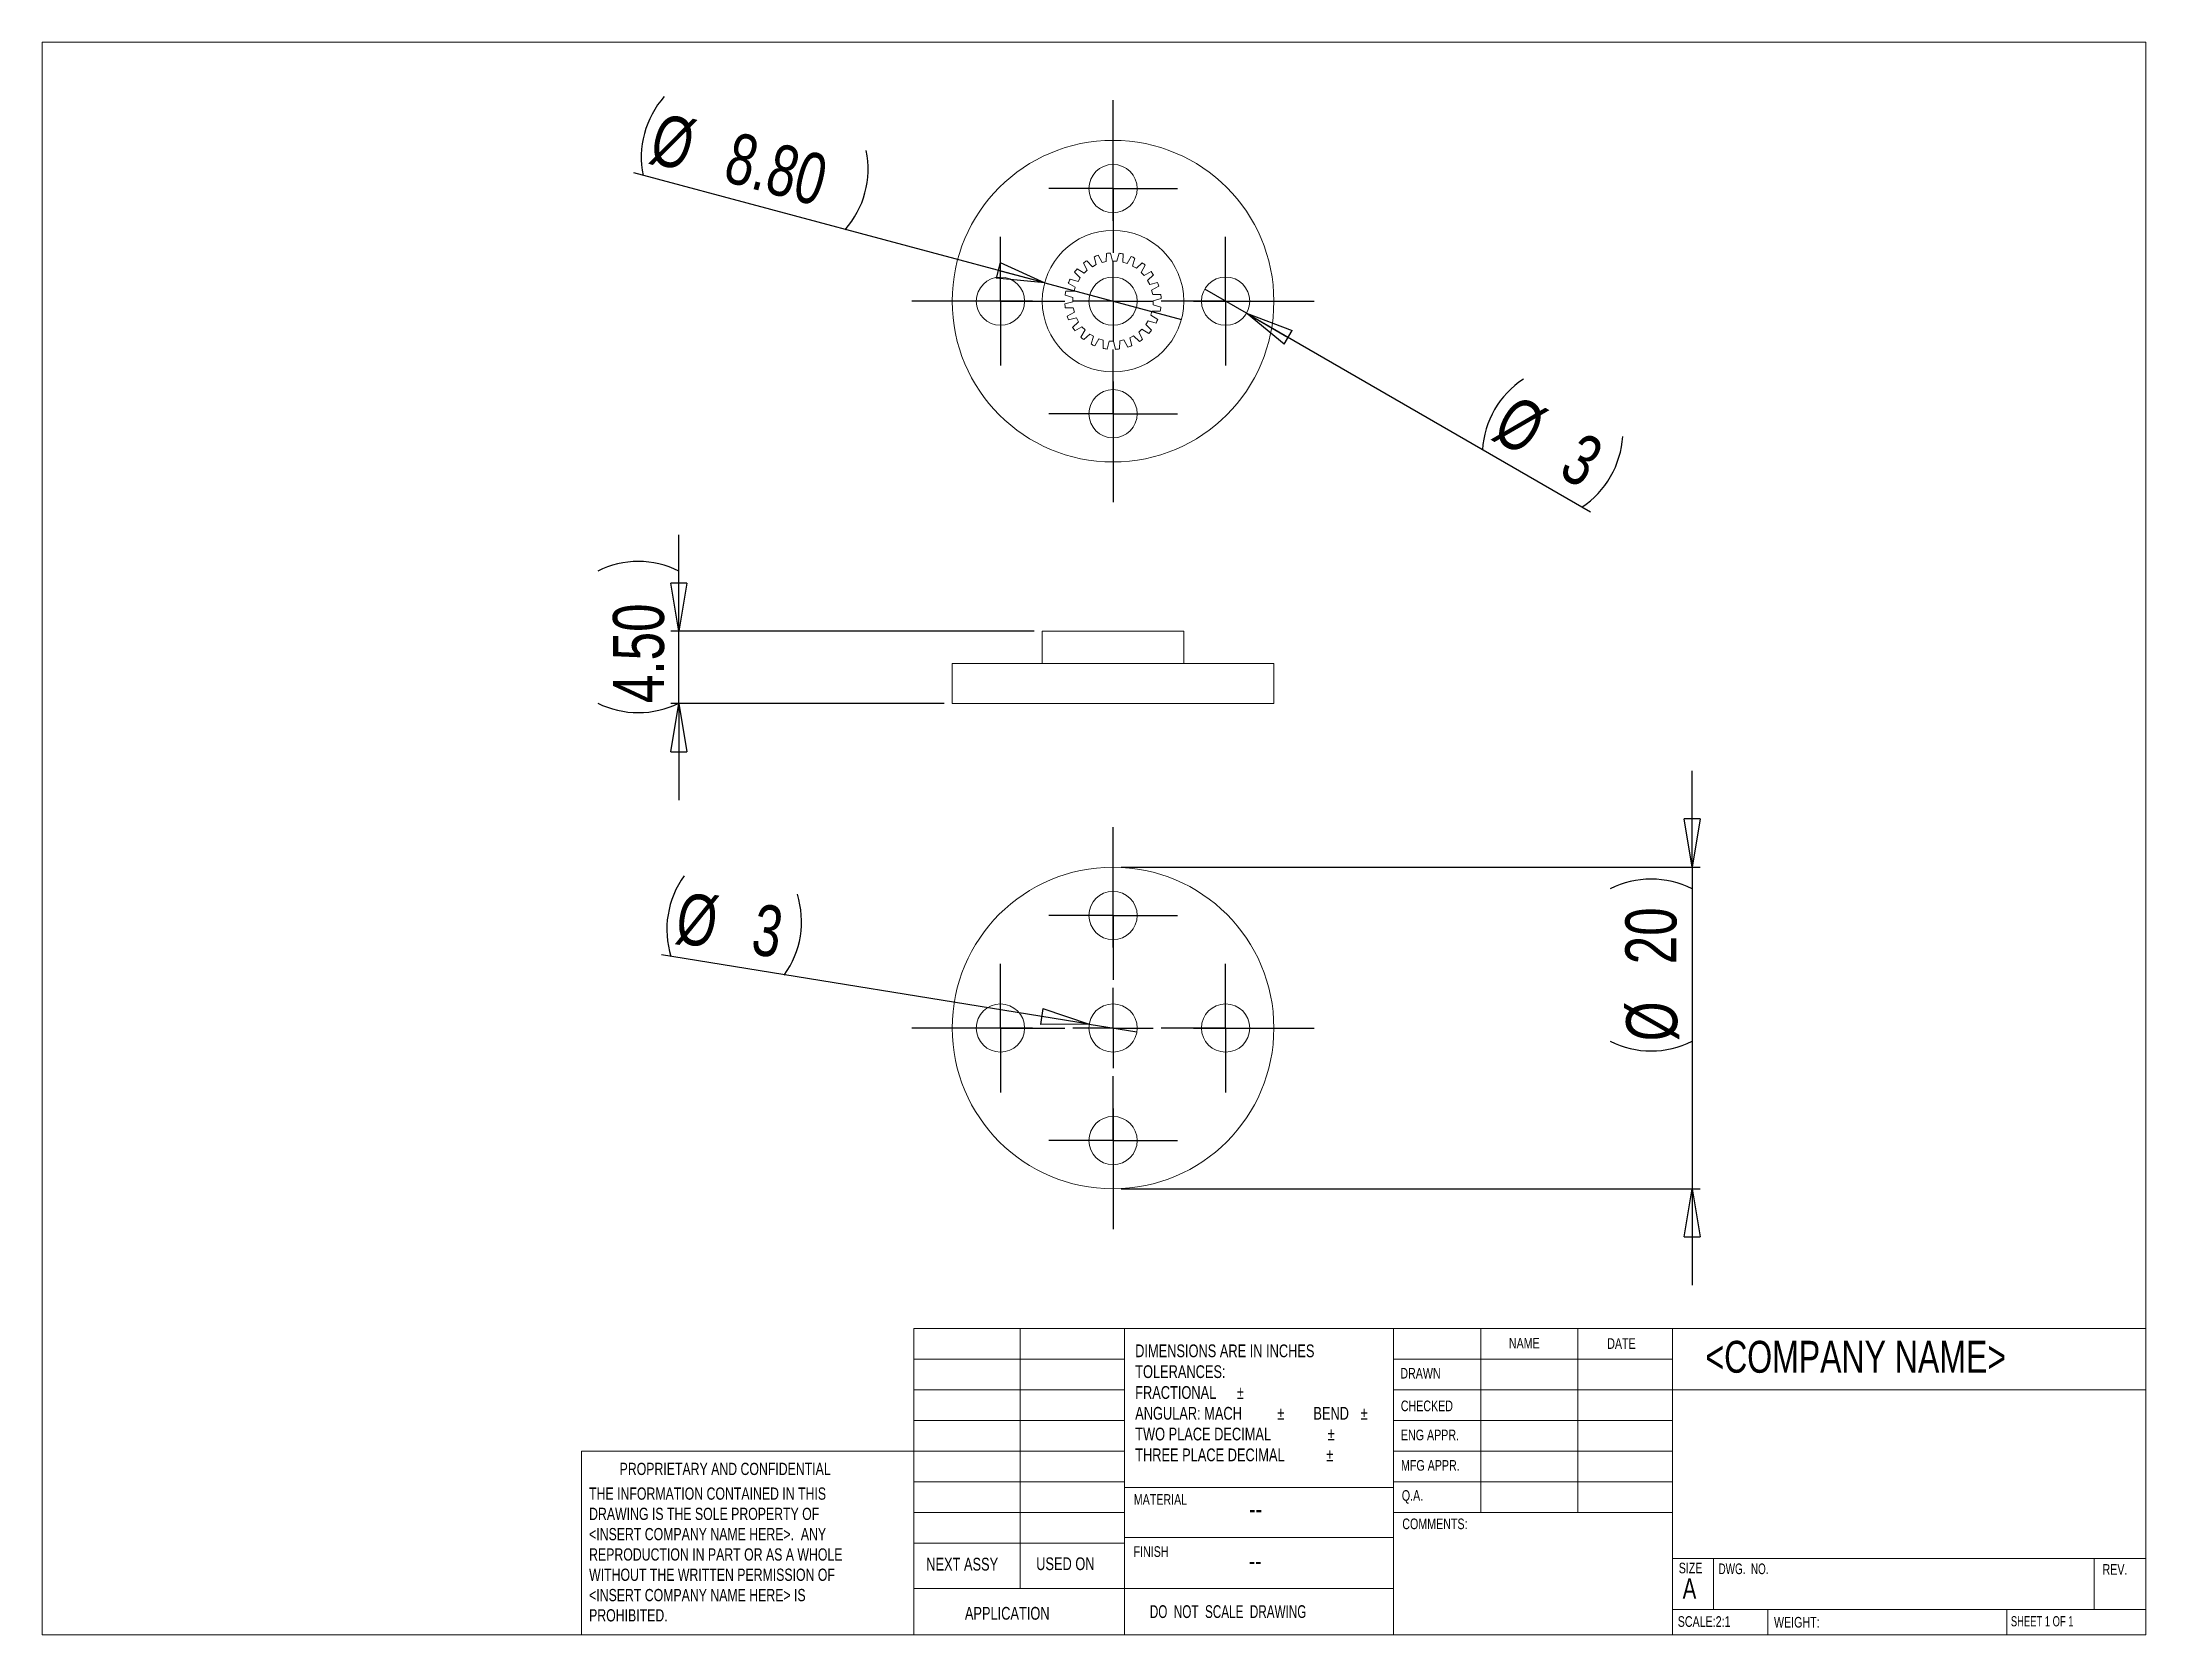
# Model space of a CAD drawing. Header units: millimetres. Extents: x 8 to 270, y 10 to 208.
import ezdxf

# ---------------------------------------------------------------- set-up
doc = ezdxf.new("R2010")
doc.units = ezdxf.units.MM
doc.layers.add('FORMAT', color=7, linetype='Continuous')
doc.styles.add('SLDTEXTSTYLE0', font='TXT', dxfattribs={"width": 0.75})
doc.styles.add('SLDTEXTSTYLE1', font='TXT', dxfattribs={"width": 0.694444})
doc.styles.add('SLDTEXTSTYLE2', font='TXT', dxfattribs={"width": 0.684783})
doc.styles.add('SLDTEXTSTYLE3', font='TXT', dxfattribs={"width": 0.6875})
doc.dimstyles.new('SLDDIMSTYLE0', dxfattribs={"dimtxt": 6.35, "dimasz": 5.9944, "dimexe": 0, "dimexo": 0.0625, "dimgap": 1.5875, "dimtad": 1, "dimlfac": 0.5, "dimrnd": 1e-09, "dimzin": 4, "dimdsep": 46, "dimtxsty": 'SLDTEXTSTYLE0', "dimblk1": 'CLOSED', "dimblk2": 'CLOSED', "dimsah": 1, "dimcen": 0.09, "dimadec": 0, "dimazin": 1, "dimtfac": 1, "dimtmove": 0, "dimatfit": 0, "dimldrblk": 'CLOSED', "dimfxl": 1, "dimfrac": 2, "dimtolj": 1, "dimtzin": 12, "dimarcsym": 0})
doc.dimstyles.new('SLDDIMSTYLE1', dxfattribs={"dimtxt": 6.35, "dimasz": 5.9944, "dimexe": 0, "dimexo": 0.0625, "dimgap": 1.5875, "dimtad": 1, "dimlfac": 0.5, "dimrnd": 1e-09, "dimzin": 12, "dimdsep": 46, "dimtxsty": 'SLDTEXTSTYLE0', "dimblk1": 'NONE', "dimblk2": 'CLOSED', "dimsah": 1, "dimcen": 0, "dimadec": 0, "dimazin": 3, "dimtfac": 1, "dimtmove": 0, "dimatfit": 3, "dimldrblk": 'NONE', "dimfxl": 1, "dimfrac": 2, "dimtolj": 1, "dimtzin": 12, "dimarcsym": 0})
doc.dimstyles.new('SLDDIMSTYLE2', dxfattribs={"dimtxt": 6.35, "dimasz": 5.9944, "dimexe": 0, "dimexo": 0.0625, "dimgap": 1.5875, "dimtad": 1, "dimlfac": 0.5, "dimrnd": 1e-09, "dimzin": 4, "dimdsep": 46, "dimtxsty": 'SLDTEXTSTYLE0', "dimblk1": 'NONE', "dimblk2": 'CLOSED', "dimsah": 1, "dimcen": 0, "dimadec": 0, "dimazin": 1, "dimtfac": 1, "dimtmove": 0, "dimatfit": 3, "dimldrblk": 'NONE', "dimfxl": 1, "dimfrac": 2, "dimtolj": 1, "dimtzin": 12, "dimarcsym": 0})
doc.dimstyles.new('SLDDIMSTYLE3', dxfattribs={"dimtxt": 6.35, "dimasz": 5.9944, "dimexe": 0, "dimexo": 0.0625, "dimgap": 1.5875, "dimtad": 1, "dimlfac": 0.5, "dimrnd": 1e-09, "dimzin": 12, "dimdsep": 46, "dimtxsty": 'SLDTEXTSTYLE0', "dimblk1": 'CLOSED', "dimblk2": 'CLOSED', "dimsah": 1, "dimcen": 0.09, "dimadec": 0, "dimazin": 3, "dimtfac": 1, "dimtmove": 0, "dimatfit": 0, "dimldrblk": 'CLOSED', "dimfxl": 1, "dimfrac": 2, "dimtolj": 1, "dimtzin": 12, "dimarcsym": 0})

# ---------------------------------------------------------------- blocks, each defined once
blk = doc.blocks.new('SW_NOTE_0')
at = {"color": 0, "linetype": 'Continuous', "lineweight": 0, "attachment_point": 1, "style": 'SLDTEXTSTYLE0'}
for s, insert, char_height in [('DIMENSIONS ARE IN INCHES', (0, 2.05), 1.5875), ('TOLERANCES:', (0, -0.54), 1.5875), ('FRACTIONAL', (0, -3.13), 1.587), ('%%p', (12.64, -3.13), 1.587), ('ANGULAR: MACH', (0, -5.72), 1.5875), ('%%p', (17.67, -5.72), 1.587), ('BEND', (22.16, -5.72), 1.587), ('%%p', (28.03, -5.72), 1.587), ('TWO PLACE DECIMAL', (0, -8.3), 1.5875), ('%%p', (23.92, -8.3), 1.587), ('THREE PLACE DECIMAL', (0, -10.89), 1.5875), ('%%p', (23.78, -10.89), 1.587)]:
    blk.add_mtext(s, dxfattribs=dict(at, insert=insert, char_height=char_height))
blk = doc.blocks.new('SW_NOTE_1')
at = {"color": 0, "linetype": 'Continuous', "lineweight": 0, "char_height": 1.524, "attachment_point": 1, "style": 'SLDTEXTSTYLE0'}
for s, insert in [('THE INFORMATION CONTAINED IN THIS', (0, 1.96)), ('DRAWING IS THE SOLE PROPERTY OF', (0, -0.56)), ('<INSERT COMPANY NAME HERE>.  ANY', (0, -3.08)), ('REPRODUCTION IN PART OR AS A WHOLE', (0, -5.61)), ('WITHOUT THE WRITTEN PERMISSION OF', (0, -8.13)), ('<INSERT COMPANY NAME HERE> IS', (0, -10.66)), ('PROHIBITED.', (0, -13.18))]:
    blk.add_mtext(s, dxfattribs=dict(at, insert=insert))
blk = doc.blocks.new('_CLOSED')
at = {"color": 0, "linetype": 'ByBlock', "lineweight": -2}
for p, q in [((-1, 0.166667), (0, 0)), ((-1, 0.166667), (-1, -0.166667)), ((0, 0), (-1, -0.166667)), ((0, 0), (-1, 0))]:
    blk.add_line(p, q, dxfattribs=at)
blk = doc.blocks.new('_D')
at = {"layer": 'FORMAT'}
for p, q in [((87.56, 134.79), (87.56, 146.78)), ((131.77, 134.79), (86.57, 134.79)), ((87.56, 125.79), (87.56, 134.79)), ((120.57, 125.79), (86.57, 125.79)), ((87.56, 125.79), (87.56, 113.8))]:
    blk.add_line(p, q, dxfattribs=at)
for centre, start, end in [((82.52, 132.2), 63.4349, 116.5651), ((82.52, 135.94), 243.4349, 296.5651)]:
    blk.add_arc(centre, 11.27, start, end, dxfattribs=at)
at = {"layer": 'FORMAT', "xscale": 5.9944, "yscale": 5.9944}
for p, rotation in [((87.56, 134.79, 0.2), 270), ((87.56, 125.79, 0.2), 90)]:
    blk.add_blockref('_CLOSED', p, dxfattribs=dict(at, rotation=rotation))
at = {"layer": 'FORMAT', "insert": (79.37, 125.86), "char_height": 6.35, "attachment_point": 1, "rotation": 90, "style": 'SLDTEXTSTYLE0'}
blk.add_mtext('4.50', dxfattribs=at)
blk = doc.blocks.new('_D_1')
at = {"layer": 'FORMAT'}
for q in [(152.96, 177.35), (200.92, 149.66)]:
    blk.add_line((158.15, 174.35), q, dxfattribs=at)
for centre, start, end in [((198.85, 156.67), 123.4349, 176.5651), ((193.58, 159.72), 303.4349, 356.5651)]:
    blk.add_arc(centre, 11.38, start, end, dxfattribs=at)
at = {"layer": 'FORMAT', "xscale": 5.9944, "yscale": 5.9944, "rotation": 150}
blk.add_blockref('_CLOSED', (158.15, 174.35, -4.3), dxfattribs=at)
at = {"layer": 'FORMAT', "char_height": 6.35, "attachment_point": 1, "rotation": 330, "style": 'SLDTEXTSTYLE0'}
for s, insert in [('%%c', (191.59, 164.44)), ('3', (199.93, 159.74))]:
    blk.add_mtext(s, dxfattribs=dict(at, insert=insert))
blk = doc.blocks.new('_NONE')
blk = doc.blocks.new('_D_2')
at = {"layer": 'FORMAT'}
for q in [(81.97, 191.82), (150.06, 173.57)]:
    blk.add_line((133.06, 178.13), q, dxfattribs=at)
for centre, start, end in [((94.27, 193.75), 138.4349, 191.5651), ((99.72, 192.29), 318.4349, 11.5651)]:
    blk.add_arc(centre, 11.38, start, end, dxfattribs=at)
at = {"layer": 'FORMAT', "xscale": 5.9944, "yscale": 5.9944, "rotation": 345}
blk.add_blockref('_CLOSED', (133.06, 178.13, -4.3), dxfattribs=at)
at = {"layer": 'FORMAT', "char_height": 6.35, "attachment_point": 1, "rotation": 345, "style": 'SLDTEXTSTYLE0'}
for s, insert in [('%%c', (85.24, 199.37)), ('8.80', (94.52, 196.99))]:
    blk.add_mtext(s, dxfattribs=dict(at, insert=insert))
blk = doc.blocks.new('SW_CENTERMARKSYMBOL_0')
at = {"layer": 'FORMAT', "color": 0}
for p, q in [((0, 10), (0, 25)), ((0, 0), (0, 5)), ((-10, 0), (-25, 0)), ((0, 0), (-5, 0)), ((0, 0), (0, -5)), ((0, 0), (5, 0)), ((10, 0), (25, 0)), ((0, -10), (0, -25))]:
    blk.add_line(p, q, dxfattribs=at)
blk = doc.blocks.new('SW_CENTERMARKSYMBOL_1')
at = {"layer": 'FORMAT', "color": 0}
for p, q in [((0, 5), (0, 8)), ((0, 0), (0, 5)), ((-5, 0), (-8, 0)), ((0, 0), (-5, 0)), ((0, 0), (0, -5)), ((0, 0), (5, 0)), ((5, 0), (8, 0)), ((0, -5), (0, -8))]:
    blk.add_line(p, q, dxfattribs=at)
blk = doc.blocks.new('SW_CENTERMARKSYMBOL_2')
at = {"layer": 'FORMAT', "color": 0}
for p, q in [((0, 5), (0, 8)), ((0, 0), (0, 5)), ((-5, 0), (-8, 0)), ((0, 0), (-5, 0)), ((0, 0), (0, -5)), ((0, 0), (5, 0)), ((5, 0), (8, 0)), ((0, -5), (0, -8))]:
    blk.add_line(p, q, dxfattribs=at)
blk = doc.blocks.new('SW_CENTERMARKSYMBOL_3')
at = {"layer": 'FORMAT', "color": 0}
for p, q in [((0, 5), (0, 8)), ((0, 0), (0, 5)), ((-5, 0), (-8, 0)), ((0, 0), (-5, 0)), ((0, 0), (0, -5)), ((0, 0), (5, 0)), ((5, 0), (8, 0)), ((0, -5), (0, -8))]:
    blk.add_line(p, q, dxfattribs=at)
blk = doc.blocks.new('SW_CENTERMARKSYMBOL_4')
at = {"layer": 'FORMAT', "color": 0}
for p, q in [((0, 5), (0, 8)), ((0, 0), (0, 5)), ((-5, 0), (-8, 0)), ((0, 0), (-5, 0)), ((0, 0), (0, -5)), ((0, 0), (5, 0)), ((5, 0), (8, 0)), ((0, -5), (0, -8))]:
    blk.add_line(p, q, dxfattribs=at)
blk = doc.blocks.new('_D_3')
at = {"layer": 'FORMAT'}
for p, q in [((213.56, 105.45), (213.56, 117.43)), ((142.55, 105.45), (214.55, 105.45)), ((213.56, 105.45), (213.56, 65.45)), ((142.55, 65.45), (214.55, 65.45)), ((213.56, 65.45), (213.56, 53.46))]:
    blk.add_line(p, q, dxfattribs=at)
for centre, start, end in [((208.47, 92.58), 63.4349, 116.5651), ((208.47, 93.97), 243.4349, 296.5651)]:
    blk.add_arc(centre, 11.38, start, end, dxfattribs=at)
at = {"layer": 'FORMAT', "xscale": 5.9944, "yscale": 5.9944}
for p, rotation in [((213.56, 105.45, 4.7), 270), ((213.56, 65.45, 4.7), 90)]:
    blk.add_blockref('_CLOSED', p, dxfattribs=dict(at, rotation=rotation))
at = {"layer": 'FORMAT', "char_height": 6.35, "attachment_point": 1, "rotation": 90, "style": 'SLDTEXTSTYLE0'}
for s, insert in [('20', (205.27, 93.37)), ('%%c', (205.37, 83.8))]:
    blk.add_mtext(s, dxfattribs=dict(at, insert=insert))
blk = doc.blocks.new('_D_4')
at = {"layer": 'FORMAT'}
for q in [(85.41, 94.56), (144.52, 84.96)]:
    blk.add_line((138.6, 85.93), q, dxfattribs=at)
for centre, start, end in [((97.45, 97.72), 144.2164, 197.3465), ((91.44, 98.69), 324.2164, 17.3465)]:
    blk.add_arc(centre, 11.38, start, end, dxfattribs=at)
at = {"layer": 'FORMAT', "xscale": 5.9944, "yscale": 5.9944, "rotation": 350.7814756699}
blk.add_blockref('_CLOSED', (138.6, 85.93, 4.7), dxfattribs=at)
at = {"layer": 'FORMAT', "char_height": 6.35, "attachment_point": 1, "rotation": 350.7815, "style": 'SLDTEXTSTYLE0'}
for s, insert in [('%%c', (87.9, 102.41)), ('3', (97.37, 100.97))]:
    blk.add_mtext(s, dxfattribs=dict(at, insert=insert))
blk = doc.blocks.new('SW_CENTERMARKSYMBOL_5')
at = {"layer": 'FORMAT', "color": 0}
for p, q in [((0, 10), (0, 25)), ((0, 0), (0, 5)), ((-10, 0), (-25, 0)), ((0, 0), (-5, 0)), ((0, 0), (0, -5)), ((0, 0), (5, 0)), ((10, 0), (25, 0)), ((0, -10), (0, -25))]:
    blk.add_line(p, q, dxfattribs=at)
blk = doc.blocks.new('SW_CENTERMARKSYMBOL_6')
at = {"layer": 'FORMAT', "color": 0}
for p, q in [((0, 5), (0, 8)), ((0, 0), (0, 5)), ((-5, 0), (-8, 0)), ((0, 0), (-5, 0)), ((0, 0), (0, -5)), ((0, 0), (5, 0)), ((5, 0), (8, 0)), ((0, -5), (0, -8))]:
    blk.add_line(p, q, dxfattribs=at)
blk = doc.blocks.new('SW_CENTERMARKSYMBOL_7')
at = {"layer": 'FORMAT', "color": 0}
for p, q in [((0, 5), (0, 8)), ((0, 0), (0, 5)), ((-5, 0), (-8, 0)), ((0, 0), (-5, 0)), ((0, 0), (0, -5)), ((0, 0), (5, 0)), ((5, 0), (8, 0)), ((0, -5), (0, -8))]:
    blk.add_line(p, q, dxfattribs=at)
blk = doc.blocks.new('SW_CENTERMARKSYMBOL_8')
at = {"layer": 'FORMAT', "color": 0}
for p, q in [((0, 5), (0, 8)), ((0, 0), (0, 5)), ((-5, 0), (-8, 0)), ((0, 0), (-5, 0)), ((0, 0), (0, -5)), ((0, 0), (5, 0)), ((5, 0), (8, 0)), ((0, -5), (0, -8))]:
    blk.add_line(p, q, dxfattribs=at)
blk = doc.blocks.new('SW_CENTERMARKSYMBOL_9')
at = {"layer": 'FORMAT', "color": 0}
for p, q in [((0, 5), (0, 8)), ((0, 0), (0, 5)), ((-5, 0), (-8, 0)), ((0, 0), (-5, 0)), ((0, 0), (0, -5)), ((0, 0), (5, 0)), ((5, 0), (8, 0)), ((0, -5), (0, -8))]:
    blk.add_line(p, q, dxfattribs=at)

msp = doc.modelspace()

# ---------------------------------------------------------------- linework, layer by layer
at = {"color": 8, "linetype": 'Continuous', "lineweight": 0}
for p, q in [((8.38, 208.079), (270, 208.079)), ((8.38, 208.079), (8.38, 9.959)), ((270, 9.959), (270, 208.079)), ((116.775, 9.959), (116.775, 48.059)), ((116.775, 48.059), (143, 48.059)), ((130.027, 48.059), (130.027, 15.736)), ((143, 9.959), (143, 48.059)), ((143, 48.059), (270, 48.059)), ((176.452, 48.059), (176.452, 9.959)), ((187.285, 48.059), (187.285, 25.199)), ((199.377, 48.059), (199.377, 25.199)), ((211.114, 48.059), (211.114, 9.959)), ((116.775, 44.249), (143, 44.249)), ((176.452, 44.249), (211.114, 44.249)), ((116.775, 40.439), (143, 40.439)), ((176.452, 40.439), (270, 40.439)), ((116.775, 36.629), (143, 36.629)), ((176.452, 36.629), (211.114, 36.629)), ((116.775, 32.819), (75.44, 32.819)), ((75.44, 32.819), (75.44, 9.959)), ((116.775, 32.819), (143, 32.819)), ((176.452, 32.819), (211.114, 32.819)), ((116.775, 29.009), (143, 29.009)), ((176.452, 29.009), (211.114, 29.009)), ((176.452, 28.314), (143, 28.314)), ((116.775, 25.199), (143, 25.199)), ((176.452, 25.199), (211.114, 25.199)), ((116.775, 21.389), (143, 21.389)), ((143, 22.086), (176.452, 22.086)), ((211.114, 19.484), (270, 19.484)), ((216.212, 19.484), (216.212, 13.134)), ((263.57, 19.484), (263.57, 13.134)), ((143, 15.736), (116.775, 15.736)), ((143, 15.736), (176.452, 15.736)), ((211.114, 13.134), (270, 13.134)), ((222.99, 13.134), (222.99, 9.959)), ((252.694, 13.134), (252.694, 9.959)), ((270, 9.959), (8.38, 9.959))]:
    msp.add_line(p, q, dxfattribs=at)
at = {"color": 7, "linetype": 'Continuous', "lineweight": 15}
for p, q in [((138.36, 179.712), (137.872, 180.585)), ((138.286, 180.88), (139.005, 180.14)), ((139.469, 180.408), (139.223, 181.377)), ((139.699, 181.555), (140.202, 180.655)), ((140.202, 180.655), (140.719, 180.793)), ((140.719, 180.793), (140.733, 181.793)), ((141.239, 181.841), (141.492, 180.841)), ((141.492, 180.841), (142.027, 180.841)), ((142.027, 180.841), (142.3, 181.804)), ((142.801, 181.719), (142.786, 180.688)), ((142.786, 180.688), (143.303, 180.549)), ((143.303, 180.549), (143.815, 181.408)), ((144.277, 181.198), (143.997, 180.205)), ((144.46, 179.937), (145.177, 180.634)), ((136.857, 177.596), (135.998, 178.108)), ((136.209, 178.571), (137.202, 178.29)), ((137.469, 178.753), (136.772, 179.47)), ((137.095, 179.862), (137.981, 179.334)), ((137.202, 178.29), (137.469, 178.753)), ((137.981, 179.334), (138.36, 179.712)), ((139.005, 180.14), (139.469, 180.408)), ((143.997, 180.205), (144.46, 179.937)), ((145.569, 180.311), (145.041, 179.425)), ((145.041, 179.425), (145.419, 179.047)), ((145.419, 179.047), (146.292, 179.534)), ((146.587, 179.121), (145.847, 178.402)), ((145.847, 178.402), (146.115, 177.938)), ((146.115, 177.938), (147.084, 178.183)), ((135.565, 175.532), (136.565, 175.785)), ((136.565, 176.321), (135.603, 176.593)), ((135.687, 177.094), (136.718, 177.079)), ((136.565, 175.785), (136.565, 176.321)), ((136.718, 177.079), (136.857, 177.596)), ((147.262, 177.707), (146.361, 177.204)), ((146.361, 177.204), (146.5, 176.687)), ((146.5, 176.687), (147.5, 176.673)), ((147.548, 176.167), (146.548, 175.914)), ((146.548, 175.914), (146.548, 175.379)), ((146.548, 175.379), (147.51, 175.107)), ((136.613, 175.013), (135.613, 175.027)), ((135.851, 173.992), (136.752, 174.496)), ((136.998, 173.762), (136.029, 173.516)), ((136.527, 172.579), (137.266, 173.298)), ((136.752, 174.496), (136.613, 175.013)), ((137.266, 173.298), (136.998, 173.762)), ((145.912, 173.41), (145.644, 172.946)), ((145.644, 172.946), (146.341, 172.229)), ((146.904, 173.129), (145.912, 173.41)), ((146.395, 174.62), (146.256, 174.103)), ((146.256, 174.103), (147.115, 173.591)), ((147.426, 174.606), (146.395, 174.62)), ((137.694, 172.653), (136.821, 172.165)), ((137.545, 171.389), (138.073, 172.275)), ((138.073, 172.275), (137.694, 172.653)), ((138.653, 171.762), (137.936, 171.065)), ((139.117, 171.495), (138.653, 171.762)), ((138.836, 170.502), (139.117, 171.495)), ((139.81, 171.15), (139.298, 170.291)), ((140.327, 171.012), (139.81, 171.15)), ((140.313, 169.98), (140.327, 171.012)), ((141.086, 170.858), (140.814, 169.896)), ((141.621, 170.858), (141.086, 170.858)), ((141.874, 169.858), (141.621, 170.858)), ((142.394, 170.906), (142.38, 169.907)), ((142.911, 171.045), (142.394, 170.906)), ((143.414, 170.145), (142.911, 171.045)), ((144.108, 171.559), (143.645, 171.292)), ((143.645, 171.292), (143.89, 170.322)), ((144.828, 170.82), (144.108, 171.559)), ((145.132, 172.366), (144.753, 171.987)), ((144.753, 171.987), (145.241, 171.114)), ((146.018, 171.838), (145.132, 172.366)), ((132.757, 134.791), (132.757, 130.791)), ((132.757, 134.791), (141.557, 134.791)), ((141.557, 134.791), (150.357, 134.791)), ((150.357, 130.791), (150.357, 134.791)), ((121.557, 130.791), (121.557, 125.791)), ((121.557, 130.791), (141.557, 130.791)), ((141.557, 130.791), (161.557, 130.791)), ((161.557, 125.791), (161.557, 130.791)), ((121.557, 125.791), (141.557, 125.791)), ((141.557, 125.791), (161.557, 125.791))]:
    msp.add_line(p, q, dxfattribs=at)
for centre, radius in [((141.557, 175.85), 20), ((141.557, 189.85), 3), ((141.557, 175.85), 8.8), ((127.557, 175.85), 3), ((141.557, 175.85), 3), ((155.557, 175.85), 3), ((141.557, 161.85), 3), ((141.557, 85.445), 20), ((141.557, 99.445), 3), ((127.557, 85.445), 3), ((141.557, 85.445), 3), ((155.557, 85.445), 3), ((141.557, 71.445), 3)]:
    msp.add_circle(centre, radius, dxfattribs=at)
for start, end in [(123.03474, 127.88675), (108.03474, 112.88675), (93.03474, 97.88675), (78.03474, 82.88675), (63.03474, 67.88675), (48.03474, 52.88675), (153.03474, 157.88675), (138.03474, 142.88675), (33.03474, 37.88675), (18.03474, 22.88675), (183.03474, 187.88675), (168.03474, 172.88675), (3.03474, 7.88675), (198.03474, 202.88675), (333.03474, 337.88675), (348.03474, 352.88675), (213.03474, 217.88675), (228.03474, 232.88675), (243.03474, 247.88675), (288.03474, 292.88675), (303.03474, 307.88675), (318.03474, 322.88675), (258.03474, 262.88675), (273.03474, 277.88675)]:
    msp.add_arc((141.557, 175.85), 6, start, end, dxfattribs=at)

# ---------------------------------------------------------------- block references
at = {"color": 8, "linetype": 'Continuous', "lineweight": 0}
for name, p in [('SW_NOTE_0', (144.312, 44.039)), ('SW_NOTE_1', (76.405, 26.339))]:
    msp.add_blockref(name, p, dxfattribs=at)
at = {"layer": 'FORMAT'}
for name, p in [('SW_CENTERMARKSYMBOL_0', (141.557, 175.85)), ('SW_CENTERMARKSYMBOL_1', (141.557, 189.85)), ('SW_CENTERMARKSYMBOL_3', (127.557, 175.85)), ('SW_CENTERMARKSYMBOL_2', (155.557, 175.85)), ('SW_CENTERMARKSYMBOL_4', (141.557, 161.85)), ('SW_CENTERMARKSYMBOL_5', (141.557, 85.445)), ('SW_CENTERMARKSYMBOL_9', (141.557, 99.445)), ('SW_CENTERMARKSYMBOL_8', (127.557, 85.445)), ('SW_CENTERMARKSYMBOL_7', (155.557, 85.445)), ('SW_CENTERMARKSYMBOL_6', (141.557, 71.445))]:
    msp.add_blockref(name, p, dxfattribs=at)

# ---------------------------------------------------------------- texts
at = {"color": 8, "linetype": 'Continuous', "lineweight": 0, "attachment_point": 1}
for s, insert, char_height, style in [('NAME', (190.783, 46.911), 1.3229, 'SLDTEXTSTYLE0'), ('DATE', (203.011, 46.86), 1.3229, 'SLDTEXTSTYLE0'), ('<COMPANY NAME>', (215.225, 46.539), 3.96875, 'SLDTEXTSTYLE0'), ('DRAWN', (177.284, 43.166), 1.3229, 'SLDTEXTSTYLE0'), ('CHECKED', (177.345, 39.108), 1.3229, 'SLDTEXTSTYLE0'), ('ENG APPR.', (177.358, 35.491), 1.3229, 'SLDTEXTSTYLE0'), ('PROPRIETARY AND CONFIDENTIAL', (80.202, 31.372), 1.524, 'SLDTEXTSTYLE0'), ('MFG APPR.', (177.37, 31.709), 1.3229, 'SLDTEXTSTYLE0'), ('MATERIAL', (144.138, 27.469), 1.3229, 'SLDTEXTSTYLE0'), ('Q.A.', (177.468, 27.966), 1.3229, 'SLDTEXTSTYLE0'), ('--', (158.494, 26.814), 2.3813, 'SLDTEXTSTYLE0'), ('COMMENTS:', (177.53, 24.437), 1.3229, 'SLDTEXTSTYLE0'), ('FINISH', (144.108, 20.99), 1.3229, 'SLDTEXTSTYLE0'), ('NEXT ASSY', (118.333, 19.554), 1.5875, 'SLDTEXTSTYLE0'), ('USED ON', (132.002, 19.608), 1.5875, 'SLDTEXTSTYLE0'), ('--', (158.43, 20.377), 2.3813, 'SLDTEXTSTYLE0'), ('SIZE', (211.902, 18.948), 1.3229, 'SLDTEXTSTYLE0'), ('DWG.  NO.', (216.854, 18.844), 1.3229, 'SLDTEXTSTYLE1'), ('REV.', (264.605, 18.765), 1.3229, 'SLDTEXTSTYLE0'), ('A', (212.391, 16.996), 2.54, 'SLDTEXTSTYLE0'), ('APPLICATION', (123.137, 13.442), 1.5875, 'SLDTEXTSTYLE0'), ('DO  NOT  SCALE  DRAWING', (146.134, 13.653), 1.5875, 'SLDTEXTSTYLE2'), ('SCALE:2:1', (211.779, 12.288), 1.3229, 'SLDTEXTSTYLE0'), ('WEIGHT:', (223.748, 12.198), 1.3229, 'SLDTEXTSTYLE0'), ('SHEET 1 OF 1', (253.207, 12.293), 1.27, 'SLDTEXTSTYLE3')]:
    msp.add_mtext(s, dxfattribs=dict(at, insert=insert, char_height=char_height, style=style))

# ---------------------------------------------------------------- dimensions: what is measured, and where the dimension line sits
at = {"layer": 'FORMAT'}
for p1, p2, dimstyle, picture, middle in [((150.057, 173.572), (133.057, 178.127), 'SLDDIMSTYLE2', '_D_2', (95.36, 188.228)), ((152.959, 177.35), (158.155, 174.35), 'SLDDIMSTYLE1', '_D_1', (194.015, 153.646)), ((144.518, 84.964), (138.595, 85.926), 'SLDDIMSTYLE1', '_D_4', (93.31, 93.275))]:
    dim = msp.add_diameter_dim_2p(p1=p1, p2=p2, text='(<>)', dimstyle=dimstyle, dxfattribs=at)
    dim.commit()
    dim.dimension.update_dxf_attribs({"geometry": picture, "text_midpoint": middle, "dimtype": 163})
for base, p1, p2, text, dimstyle, picture, middle in [((87.557, 134.791), (121.557, 125.791), (132.757, 134.791), '(<>)', 'SLDDIMSTYLE0', '_D', (87.557, 134.066)), ((213.557, 65.445), (141.557, 105.445), (141.557, 65.445), '(%%c<>)', 'SLDDIMSTYLE3', '_D_3', (213.557, 93.275))]:
    dim = msp.add_linear_dim(base=base, p1=p1, p2=p2, angle=90, text=text, dimstyle=dimstyle, dxfattribs=at)
    dim.commit()
    dim.dimension.update_dxf_attribs({"geometry": picture, "text_midpoint": middle, "dimtype": 160})

doc.saveas('drawing.dxf')
